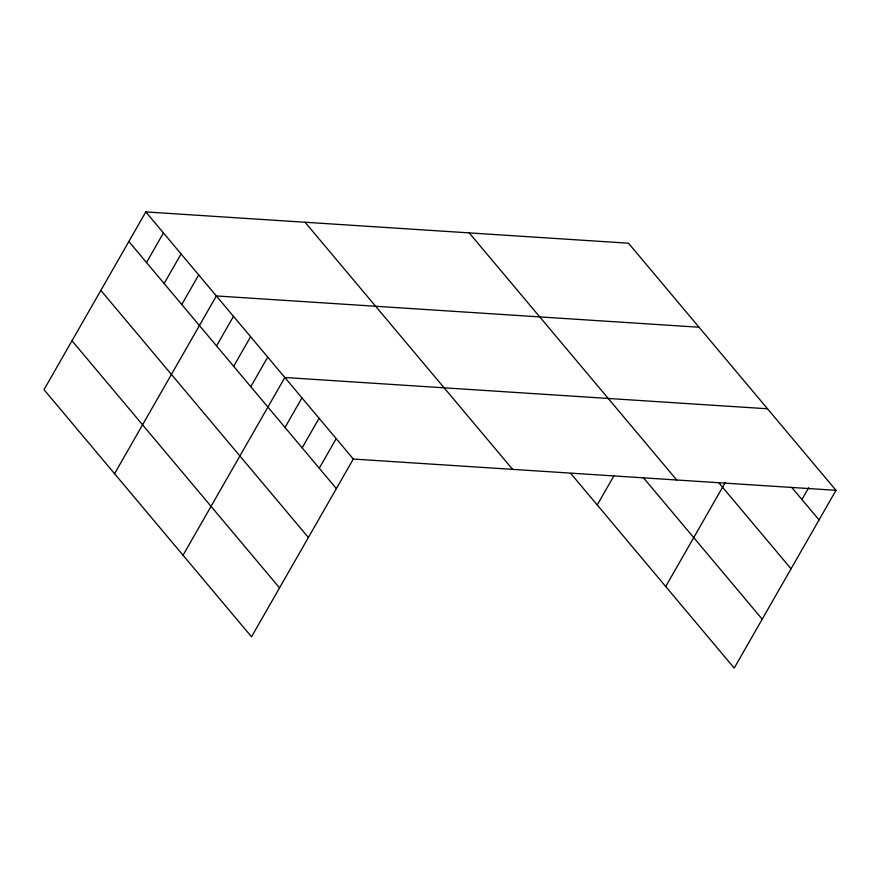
<?xml version="1.0" encoding="UTF-8"?>
<svg xmlns="http://www.w3.org/2000/svg" width="880" height="880" viewBox="0 0 880 880"><rect width="100%" height="100%" fill="white"/><g stroke="black" fill="none" stroke-linecap="round" stroke-linejoin="round"><path stroke-width="1.32" d="M836 490.325L628.474 243.21L145.794 211.926L44 389.675L251.526 636.79L353.32 459.041L836 490.325L734.206 668.074L570.779 473.473M146.498 262.515L163.438 232.936M164.131 283.525L181.071 253.935M181.775 304.524L198.715 274.945M114.565 473.693L216.359 295.944L699.028 327.228M216.535 345.917L233.475 316.338M233.651 366.3L250.602 336.721M250.778 386.694L267.718 357.104M183.04 555.236L284.845 377.498L767.514 408.782M285.021 427.46L301.961 397.881M302.137 447.854L319.088 418.264M319.264 468.237L336.204 438.658M597.234 504.977L613.899 475.871M665.72 586.52L725.241 482.603M801.933 499.521L808.709 487.685M791.659 487.289L819.06 519.915M719.147 483.175L791.054 568.799M469.194 232.892L676.72 479.996M643.214 477.488L762.201 619.179M305.074 222.255L512.611 469.359M145.794 211.926L353.32 459.041M128.854 241.516L336.38 488.62M100.848 290.4L308.385 537.515M72.006 340.78L279.532 587.895"/></g></svg>
